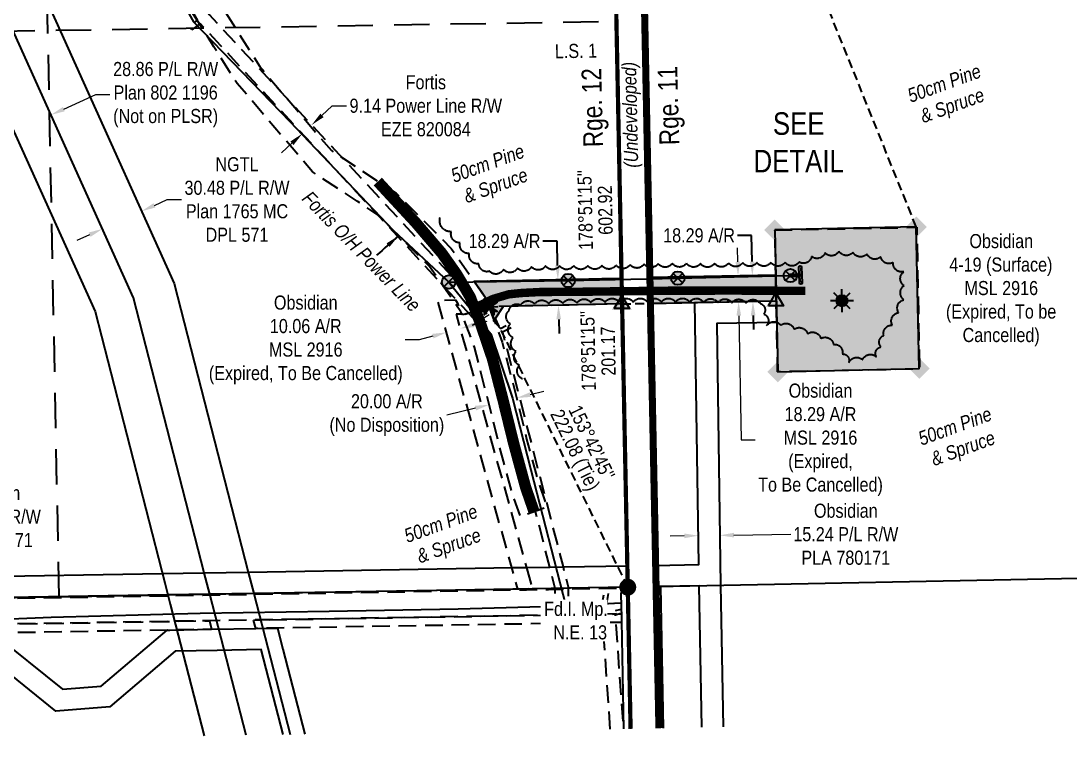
# Model space of a CAD drawing. Extents: x 591582 to 595465, y 5908977 to 5910796.
# Drawn here: x 592103 to 592847, y 5909033 to 5909546 of the extents above; entities that cross this region are included whole.
import ezdxf
from ezdxf.enums import TextEntityAlignment as Align

# ---------------------------------------------------------------- set-up
doc = ezdxf.new("R2010")
doc.units = 0
doc.header["$LTSCALE"] = 5
doc.header["$PDSIZE"] = 0.5
for name, pattern in [('0', [1, 1, 0]), ('BORDER2', [22.225, 6.35, -3.175, 6.35, -3.175, 0, -3.175]), ('CENTERLINEX3', [5, 2.5, -1, 0.5, -1]), ('foc-ACCESSROAD', [3.75, 2.5, -1.25]), ('foc-FLOWLINE', [3.75, 2.5, -1.25]), ('foc-LSD', [8, 5, -3]), ('foc-TIELINE', [1.875, 1.25, -0.625]), ('foc-TRAV', [1.875, 1.25, -0.625])]:
    doc.linetypes.add(name, pattern=pattern)
doc.layers.get('Defpoints').update_dxf_attribs({"color": 9})
doc.layers.add('AS-COUNTY', color=7, linetype='BORDER2', lineweight=60, true_color=0xcc33ff)
for name, color, linetype, lineweight in [('AS-GENERAL', 48, 'Continuous', 18), ('C-AR-T', 13, 'Continuous', 9), ('C-RW-T', 13, 'Continuous', 9), ('C-WS-T', 13, 'Continuous', 9), ('F-AR-T', 190, 'Continuous', 9), ('F-EZE-T', 190, 'Continuous', 9), ('F-RW-T', 190, 'Continuous', 9), ('T-TEXT', 48, 'Continuous', 18)]:
    doc.layers.add(name, color=color, linetype=linetype, lineweight=lineweight)
for name, color, linetype in [('AS-POWER', 104, 'foc-POWER'), ('AS-POWER-EXISTING-ANC', 72, 'Continuous'), ('AS-POWER-EXISTING-PP', 72, 'Continuous'), ('AS-ROADS', 254, 'Continuous'), ('C-AR', 13, 'foc-ACCESSROAD'), ('C-RW', 13, 'Continuous'), ('C-WS', 13, 'foc-ACCESSROAD'), ('C-WS-S', 8, 'Continuous'), ('D-TXT', 6, 'Continuous'), ('DETAIL-T', 7, 'Continuous'), ('F-AR', 190, 'foc-ACCESSROAD'), ('F-EZE', 190, 'foc-FLOWLINE'), ('F-RW', 190, 'Continuous'), ('L-BD', 7, 'Continuous'), ('L-MON', 1, 'Continuous'), ('L-SEC', 7, 'Continuous'), ('L-SECTION-LSD', 7, 'foc-LSD'), ('L-TIE', 7, 'foc-TIELINE'), ('P-PROPOSED', 10, 'Continuous'), ('P-PROPOSED-H', 21, 'Continuous'), ('P-TRAV', 4, 'foc-TRAV'), ('P-TXT', 4, 'Continuous'), ('T-BUSH', 110, '0'), ('T-BUSH-T', 110, 'Continuous')]:
    doc.layers.add(name, color=color, linetype=linetype)
doc.layers.add('AS-TRAPPER BOUNDARY', color=7, linetype='CENTERLINEX3', true_color=0xb85c00, transparency=0.6)
doc.styles.add('100L', font='ARIALN.TTF', dxfattribs={"height": 11})
doc.styles.add('175L', font='ARIALN.TTF', dxfattribs={"height": 20})
doc.styles.add('80CG', font='ARIALN.TTF', dxfattribs={"height": 10})
doc.styles.add('80L', font='ARIALN.TTF', dxfattribs={"height": 10})
doc.styles.add('80LS', font='ARIALNI.TTF', dxfattribs={"height": 10})
doc.styles.add('foc-LtypeFont', font='ARIALN.TTF', dxfattribs={"height": 7.35})
doc.linetypes.add('foc-POWER', pattern='A,6,-1,["P",foc-LtypeFont,S=0.2,R=0,X=-0.625,Y=-0.75],-1.24,4', length=12.24)
doc.dimstyles.new('Compass 5 000', dxfattribs={"dimscale": 5, "dimtxt": 9, "dimasz": 2, "dimexe": 0.2, "dimexo": 0.0625, "dimgap": 0.5, "dimtad": 0, "dimtih": 1, "dimtoh": 1, "dimzin": 0, "dimdsep": 46, "dimtxsty": '80CG', "dimcen": 0.1, "dimse1": 1, "dimse2": 1, "dimclrd": 256, "dimclrt": 256, "dimaunit": 1, "dimadec": 4, "dimazin": 0, "dimtfac": 0.06, "dimtofl": 0, "dimtmove": 0, "dimatfit": 1, "dimfxl": 0.2, "dimtolj": 1, "dimtzin": 0, "dimlwd": -1, "dimarcsym": 0})

# ---------------------------------------------------------------- blocks, each defined once
blk = doc.blocks.new('*D418')
at = {"layer": 'C-RW-T', "transparency": 16777216}
for p, q in [((592573.46, 5909180.46), (592563.46, 5909180.31)), ((592608.7, 5909180.98), (592648.99, 5909181.57))]:
    blk.add_line(p, q, dxfattribs=at)
for points in [[(592573.43, 5909182.13), (592573.48, 5909178.79), (592583.46, 5909180.61)], [(592608.68, 5909182.64), (592608.73, 5909179.31), (592598.7, 5909180.83)]]:
    blk.add_solid(points, dxfattribs=at)
at = {"layer": 'Defpoints', "color": 0, "transparency": 16777216}
for p in [(592582.89, 5909219.31), (592598.14, 5909219.53), (592598.7, 5909180.83)]:
    blk.add_point(p, dxfattribs=at)
at = {"layer": 'C-RW-T', "transparency": 16777216, "insert": (592688.08, 5909181.57), "char_height": 10, "attachment_point": 5, "style": '80CG'}
blk.add_mtext('\\A1;Obsidian\\P15.24 P/L R/W\\PPLA 780171', dxfattribs=at)
blk = doc.blocks.new('*D426')
at = {"layer": 'C-RW-T', "transparency": 16777216}
for p, q in [((592040.65, 5909194.09), (592030.65, 5909194.09)), ((592030.65, 5909194.09), (592031.03, 5909170.89)), ((592031.2, 5909160.89), (592031.03, 5909170.89)), ((592031.79, 5909125.68), (592031.95, 5909115.68))]:
    blk.add_line(p, q, dxfattribs=at)
for points in [[(592032.87, 5909160.92), (592029.53, 5909160.86), (592031.37, 5909150.89)], [(592033.45, 5909125.71), (592030.12, 5909125.65), (592031.62, 5909135.68)]]:
    blk.add_solid(points, dxfattribs=at)
at = {"layer": 'Defpoints', "color": 0, "transparency": 16777216}
for p in [(592022.16, 5909150.74), (592031.37, 5909150.89), (592022.42, 5909135.52)]:
    blk.add_point(p, dxfattribs=at)
at = {"layer": 'C-RW-T', "transparency": 16777216, "insert": (592079.73, 5909194.09), "char_height": 10, "attachment_point": 5, "style": '80CG'}
blk.add_mtext('\\A1;Obsidian\\P15.24 P/L R/W\\PPLA 780171', dxfattribs=at)
blk = doc.blocks.new('*D432')
at = {"layer": 'Defpoints', "color": 0, "transparency": 16777216}
for p in [(592309.1, 5909472.03), (592312.92, 5909467.91), (592306.28, 5909461.75)]:
    blk.add_point(p, dxfattribs=at)
at = {"layer": 'F-EZE-T', "transparency": 16777216}
for p, q in [((592316.43, 5909478.83), (592323.76, 5909485.63)), ((592323.76, 5909485.63), (592333.76, 5909485.63)), ((592295.13, 5909459.07), (592287.8, 5909452.26))]:
    blk.add_line(p, q, dxfattribs=at)
for points in [[(592315.3, 5909480.05), (592317.57, 5909477.61), (592309.1, 5909472.03)], [(592294, 5909460.29), (592296.27, 5909457.84), (592302.46, 5909465.87)]]:
    blk.add_solid(points, dxfattribs=at)
at = {"layer": 'F-EZE-T', "transparency": 16777216, "insert": (592390.1, 5909485.63), "char_height": 10, "attachment_point": 5, "style": '80CG'}
blk.add_mtext('\\A1;Fortis\\P9.14 Power Line R/W\\PEZE 820084', dxfattribs=at)
blk = doc.blocks.new('*D435')
at = {"layer": 'Defpoints', "color": 0, "transparency": 16777216}
for p in [(592188.42, 5909410.83), (592190.03, 5909407.27), (592162.27, 5909394.72)]:
    blk.add_point(p, dxfattribs=at)
at = {"layer": 'F-RW-T', "transparency": 16777216}
for p, q in [((592197.54, 5909414.95), (592206.65, 5909419.07)), ((592206.65, 5909419.07), (592216.65, 5909419.07)), ((592151.55, 5909394.17), (592142.43, 5909390.05))]:
    blk.add_line(p, q, dxfattribs=at)
for points in [[(592196.85, 5909416.47), (592198.22, 5909413.43), (592188.42, 5909410.83)], [(592150.86, 5909395.69), (592152.23, 5909392.65), (592160.66, 5909398.29)]]:
    blk.add_solid(points, dxfattribs=at)
at = {"layer": 'F-RW-T', "transparency": 16777216, "insert": (592256.12, 5909419.07), "char_height": 10, "attachment_point": 5, "style": '80CG'}
blk.add_mtext('\\A1;NGTL\\P30.48 P/L R/W\\PPlan 1765 MC\\PDPL 571', dxfattribs=at)
blk = doc.blocks.new('GAS')
h = blk.add_hatch(color=255)
h.dxf.hatch_style = 1
edge = h.paths.add_edge_path()
edge.add_arc((0, 0), 0.9, 0, 360)
for p, q in [((0, 0.81), (0, 1.62)), ((-0.81, 0), (-1.62, 0)), ((-0.57, 0.57), (-1.14, 1.14)), ((0.57, 0.57), (1.14, 1.14)), ((1.62, 0), (0.81, 0)), ((-0.57, -0.57), (-1.14, -1.14)), ((0, -0.81), (0, -1.62)), ((1.14, -1.14), (0.57, -0.57))]:
    blk.add_line(p, q)
blk.add_circle((0, 0), 0.8)
blk = doc.blocks.new('fdia')
at = {"color": 255, "const_width": 1}
blk.add_lwpolyline([(-0.5, 0, 1), (0.5, 0, 1)], format="xyb", close=True, dxfattribs=at)
blk = doc.blocks.new('Fdiaa')
blk.add_blockref('fdia', (0, 0))
blk = doc.blocks.new('fdib')
at = {"color": 1, "const_width": 1.6}
blk.add_lwpolyline([(-0.4, 0, 1), (0.4, 0, 1)], format="xyb", close=True, dxfattribs=at)
at = {"color": 1}
blk.add_circle((0, 0), 0.8, dxfattribs=at)
blk = doc.blocks.new('Fdibb')
blk.add_blockref('fdib', (0, 0))
blk = doc.blocks.new('fdicc')
for name in ['Fdibb', 'Fdiaa']:
    blk.add_blockref(name, (0, 0))
blk = doc.blocks.new('FDI')
blk.add_blockref('fdicc', (0, 0))
blk = doc.blocks.new('TRIA')
blk.add_hatch(color=255).paths.add_polyline_path([(-0.04, 1.52), (-1.47, -0.87), (1.39, -0.87)])
blk = doc.blocks.new('TRIAA')
blk.add_blockref('TRIA', (0, 0))
blk = doc.blocks.new('TRIB')
at = {"color": 1}
blk.add_lwpolyline([(-1.12, -0.67), (-0.04, 1.13), (1.04, -0.67)], close=True, dxfattribs=at)
blk = doc.blocks.new('TRIBB')
blk.add_blockref('TRIB', (0, 0))
blk = doc.blocks.new('TRICC')
for name in ['TRIAA', 'TRIBB']:
    blk.add_blockref(name, (0, 0))
blk = doc.blocks.new('plspike')
blk.add_blockref('TRICC', (0, 0))
blk = doc.blocks.new('*U464')
h = blk.add_hatch(color=255)
h.dxf.hatch_style = 1
edge = h.paths.add_edge_path()
edge.add_arc((-1.45, -0.06), 0.2, 92.4868, 272.4868, ccw=False)
edge.add_line((-1.46, 0.14), (-0.21, 0.19))
edge.add_line((-0.21, 0.19), (-0.19, -0.21))
edge.add_line((-0.19, -0.21), (-1.44, -0.26))
h = blk.add_hatch(color=255)
h.dxf.hatch_style = 1
edge = h.paths.add_edge_path()
edge.add_arc((0.05, -1.1), 0.2, -177.5132, 2.4868, ccw=False)
edge.add_line((-0.15, -1.11), (-0.21, 0.19))
edge.add_line((-0.21, 0.19), (-0.25, 1.09))
edge.add_arc((-0.05, 1.1), 0.2, 2.4868, 182.4868, ccw=False)
edge.add_line((0.15, 1.11), (0.25, -1.09))
at = {"color": 255, "flags": 128}
blk.add_lwpolyline([(-1.44, -0.26, -1), (-1.46, 0.14), (-0.21, 0.19), (-0.19, -0.21)], format="xyb", close=True, dxfattribs=at)
at = {"color": 72, "const_width": 0.1, "flags": 128}
for points in [[(-1.45, -0.06), (0, 0)], [(0.05, -1.1), (-0.05, 1.1)]]:
    blk.add_lwpolyline(points, dxfattribs=at)
at = {"color": 255}
blk.add_lwpolyline([(0.25, -1.09, -1), (-0.15, -1.11), (-0.21, 0.19), (-0.25, 1.09, -1), (0.15, 1.11)], format="xyb", close=True, dxfattribs=at)
blk = doc.blocks.new('POWERPOLE')
h = blk.add_hatch(color=255)
edge = h.paths.add_edge_path()
edge.add_arc((0, 0), 0.96, 0, 360)
at = {"linetype": 'Continuous'}
for p, q in [((0.68, -0.68), (-0.68, 0.68)), ((-0.68, -0.68), (0.68, 0.68))]:
    blk.add_line(p, q, dxfattribs=at)
blk.add_circle((0, 0), 0.96, dxfattribs=at)
blk = doc.blocks.new('SMONA')
blk.add_hatch(color=255).paths.add_polyline_path([(0, -1.49), (1.49, 0), (0, 1.49), (-1.49, 0)])
blk = doc.blocks.new('SMONAA')
blk.add_blockref('SMONA', (0, 0))
blk = doc.blocks.new('SMONB')
at = {"color": 1}
blk.add_solid([(0, 1.2), (1.2, 0), (-1.2, 0), (0, -1.2)], dxfattribs=at)
blk = doc.blocks.new('SMONBB')
blk.add_blockref('SMONB', (0, 0))
blk = doc.blocks.new('SMONCC')
for name in ['SMONAA', 'SMONBB']:
    blk.add_blockref(name, (0, 0))
blk = doc.blocks.new('FDIBAR')
blk.add_blockref('SMONCC', (0, 0))
blk = doc.blocks.new('*D458')
at = {"layer": 'Defpoints', "color": 0, "transparency": 16777216}
for p in [(592600.06, 5909364.7), (592621.8, 5909365.12), (592600.41, 5909346.43)]:
    blk.add_point(p, dxfattribs=at)
at = {"layer": 'P-TXT', "transparency": 16777216}
for p, q in [((592621.25, 5909393.63), (592611.25, 5909393.63)), ((592621.61, 5909375.12), (592621.25, 5909393.63)), ((592622.34, 5909336.85), (592622.53, 5909326.85))]:
    blk.add_line(p, q, dxfattribs=at)
for points in [[(592623.27, 5909375.15), (592619.94, 5909375.09), (592621.8, 5909365.12)], [(592624.01, 5909336.88), (592620.68, 5909336.81), (592622.15, 5909346.84)]]:
    blk.add_solid(points, dxfattribs=at)
at = {"layer": 'P-TXT', "transparency": 16777216, "insert": (592583.97, 5909393.63), "char_height": 10, "width": 134.618, "attachment_point": 5, "style": '80CG'}
blk.add_mtext('\\A1;18.29 A/R', dxfattribs=at)
blk = doc.blocks.new('*D459')
at = {"layer": 'Defpoints', "color": 0, "transparency": 16777216}
for p in [(592483.8, 5909362.38), (592472.82, 5909362.14), (592473.21, 5909343.86)]:
    blk.add_point(p, dxfattribs=at)
at = {"layer": 'P-TXT', "transparency": 16777216}
for p, q in [((592483.22, 5909389.62), (592473.22, 5909389.62)), ((592483.59, 5909372.37), (592483.22, 5909389.62)), ((592484.4, 5909334.1), (592484.62, 5909324.1))]:
    blk.add_line(p, q, dxfattribs=at)
for points in [[(592485.25, 5909372.41), (592481.92, 5909372.34), (592483.8, 5909362.38)], [(592486.07, 5909334.14), (592482.74, 5909334.06), (592484.19, 5909344.1)]]:
    blk.add_solid(points, dxfattribs=at)
at = {"layer": 'P-TXT', "transparency": 16777216, "insert": (592445.94, 5909389.62), "char_height": 10, "attachment_point": 5, "style": '80CG'}
blk.add_mtext('\\A1;18.29 A/R', dxfattribs=at)
blk = doc.blocks.new('*D467')
at = {"layer": 'C-AR-T', "transparency": 16777216}
for p, q in [((592424.09, 5909330.23), (592433.73, 5909332.9)), ((592385.49, 5909319.51), (592375.49, 5909319.51)), ((592395.12, 5909322.19), (592385.49, 5909319.51))]:
    blk.add_line(p, q, dxfattribs=at)
for points in [[(592423.65, 5909331.83), (592424.54, 5909328.62), (592414.46, 5909327.55)], [(592394.68, 5909323.79), (592395.57, 5909320.58), (592404.76, 5909324.86)]]:
    blk.add_solid(points, dxfattribs=at)
at = {"layer": 'Defpoints', "color": 0, "transparency": 16777216}
for p in [(592404.76, 5909324.86), (592411.95, 5909298.95), (592421.65, 5909301.64)]:
    blk.add_point(p, dxfattribs=at)
at = {"layer": 'C-AR-T', "transparency": 16777216, "insert": (592304.91, 5909319.51), "char_height": 10, "width": 395.9638, "attachment_point": 5, "style": '80CG'}
blk.add_mtext('\\A1;Obsidian\\P10.06 A/R\\PMSL 2916\\P(Expired, To Be Cancelled)', dxfattribs=at)
blk = doc.blocks.new('*D468')
at = {"layer": 'C-AR-T', "transparency": 16777216}
for p, q in [((592611.44, 5909374.94), (592611.25, 5909384.94)), ((592612.18, 5909336.65), (592613.87, 5909248.68)), ((592613.87, 5909248.68), (592623.87, 5909248.68))]:
    blk.add_line(p, q, dxfattribs=at)
for points in [[(592613.11, 5909374.97), (592609.78, 5909374.91), (592611.63, 5909364.94)], [(592613.84, 5909336.68), (592610.51, 5909336.62), (592611.99, 5909346.65)]]:
    blk.add_solid(points, dxfattribs=at)
at = {"layer": 'Defpoints', "color": 0, "transparency": 16777216}
for p in [(592630.38, 5909365.3), (592611.99, 5909346.65), (592630.73, 5909347.01)]:
    blk.add_point(p, dxfattribs=at)
at = {"layer": 'C-AR-T', "transparency": 16777216, "insert": (592670.13, 5909248.68), "char_height": 10, "attachment_point": 5, "style": '80CG'}
blk.add_mtext('\\A1;Obsidian\\P18.29 A/R\\PMSL 2916\\P(Expired,\\PTo Be Cancelled)', dxfattribs=at)
blk = doc.blocks.new('*D471')
at = {"layer": 'Defpoints', "color": 0, "transparency": 16777216}
for p in [(592435.09, 5909273.53), (592457.18, 5909267.37), (592437.77, 5909262.61)]:
    blk.add_point(p, dxfattribs=at)
at = {"layer": 'F-AR-T', "transparency": 16777216}
for p, q in [((592464.22, 5909280.68), (592473.93, 5909283.06)), ((592425.38, 5909271.15), (592405, 5909266.15))]:
    blk.add_line(p, q, dxfattribs=at)
for points in [[(592463.82, 5909282.29), (592464.61, 5909279.06), (592454.5, 5909278.29)], [(592424.98, 5909272.77), (592425.77, 5909269.53), (592435.09, 5909273.53)]]:
    blk.add_solid(points, dxfattribs=at)
at = {"layer": 'F-AR-T', "transparency": 16777216, "insert": (592362.45, 5909266.15), "char_height": 10, "attachment_point": 5, "style": '80CG'}
blk.add_mtext('\\A1;20.00 A/R\\P(No Disposition)', dxfattribs=at)
blk = doc.blocks.new('*D472')
at = {"layer": 'Defpoints', "color": 0, "transparency": 16777216}
for p in [(592124.11, 5909479.18), (592136.07, 5909452.7), (592109.78, 5909440.82)]:
    blk.add_point(p, dxfattribs=at)
at = {"layer": 'F-RW-T', "transparency": 16777216}
for p, q in [((592133.22, 5909483.29), (592155.96, 5909493.57)), ((592155.96, 5909493.57), (592165.96, 5909493.57)), ((592088.71, 5909463.18), (592079.6, 5909459.06))]:
    blk.add_line(p, q, dxfattribs=at)
for points in [[(592132.54, 5909484.81), (592133.91, 5909481.77), (592124.11, 5909479.18)], [(592088.02, 5909464.7), (592089.39, 5909461.66), (592097.82, 5909467.3)]]:
    blk.add_solid(points, dxfattribs=at)
at = {"layer": 'F-RW-T', "transparency": 16777216, "insert": (592205.5, 5909493.57), "char_height": 10, "attachment_point": 5, "style": '80CG'}
blk.add_mtext('\\A1;28.86 P/L R/W\\PPlan 802 1196\\P(Not on PLSR)', dxfattribs=at)
blk = doc.blocks.new('TEMP')
h = blk.add_hatch(color=255)
h.dxf.hatch_style = 1
h.paths.add_polyline_path([(0, 0.25), (-0.67, 1.15), (-0.67, 0.67), (-1.15, 0.67), (-0.25, 0), (-1.15, -0.67), (-0.67, -0.67), (-0.67, -1.15), (0, -0.25), (0.67, -1.15), (0.67, -0.67), (1.15, -0.67), (0.25, 0), (1.15, 0.67), (0.67, 0.67), (0.67, 1.15)])
h.paths.add_polyline_path([(0.57, 0.85), (0.57, 0.57), (0.85, 0.57), (0.08, 0), (0.85, -0.57), (0.57, -0.57), (0.57, -0.85), (0, -0.08), (-0.57, -0.85), (-0.57, -0.57), (-0.85, -0.57), (-0.08, 0), (-0.85, 0.57), (-0.57, 0.57), (-0.57, 0.85), (0, 0.08)], flags=16)
h = blk.add_hatch(color=1)
h.dxf.hatch_style = 1
h.paths.add_polyline_path([(0, 0.08), (-0.57, 0.85), (-0.57, 0.57), (-0.85, 0.57), (-0.08, 0), (-0.85, -0.57), (-0.57, -0.57), (-0.57, -0.85), (0, -0.08), (0.57, -0.85), (0.57, -0.57), (0.85, -0.57), (0.08, 0), (0.85, 0.57), (0.57, 0.57), (0.57, 0.85)])
at = {"color": 1}
for p, q in [((-0.08, 0), (0.08, 0)), ((0, 0.08), (0, -0.08))]:
    blk.add_line(p, q, dxfattribs=at)
at = {"color": 255, "flags": 128}
blk.add_lwpolyline([(-0.25, 0), (-1.15, 0.67), (-0.67, 0.67), (-0.67, 1.15), (0, 0.25), (0.67, 1.15), (0.67, 0.67), (1.15, 0.67), (0.25, 0), (1.15, -0.67), (0.67, -0.67), (0.67, -1.15), (0, -0.25), (-0.67, -1.15), (-0.67, -0.67), (-1.15, -0.67)], close=True, dxfattribs=at)
at = {"color": 1, "flags": 128}
blk.add_lwpolyline([(-0.08, 0), (-0.85, 0.57), (-0.57, 0.57), (-0.57, 0.85), (0, 0.08), (0.57, 0.85), (0.57, 0.57), (0.85, 0.57), (0.08, 0), (0.85, -0.57), (0.57, -0.57), (0.57, -0.85), (0, -0.08), (-0.57, -0.85), (-0.57, -0.57), (-0.85, -0.57)], close=True, dxfattribs=at)

msp = doc.modelspace()

# ---------------------------------------------------------------- hatches: boundary and pattern name
at = {"layer": 'P-PROPOSED-H'}
h = msp.add_hatch(color=256, dxfattribs=at)
h.dxf.hatch_style = 1
h.paths.add_polyline_path([(592637.664, 5909397.518), (592639.81, 5909296.897), (592740.226, 5909299.245), (592738.089, 5909399.654)])
h = msp.add_hatch(color=256, dxfattribs=at)
h.dxf.hatch_style = 1
h.paths.add_polyline_path([(592424.274, 5909361.105), (592528.98, 5909363.339), (592529.345, 5909345.061), (592444.996, 5909343.261), (592438.55, 5909333.637), (592435.054, 5909343.049), (592432.964, 5909348.714), (592429.483, 5909353.675)])
h = msp.add_hatch(color=256, dxfattribs=at)
h.dxf.hatch_style = 1
h.paths.add_polyline_path([(592549.084, 5909363.726), (592549.45, 5909345.448), (592638.738, 5909347.162), (592638.348, 5909365.44)])

# ---------------------------------------------------------------- linework, layer by layer
at = {"layer": 'AS-GENERAL', "elevation": 1, "flags": 128}
msp.add_lwpolyline([(592422.862, 5909329.954), (592435.15, 5909337.639)], dxfattribs=at)
at = {"layer": 'AS-POWER', "flags": 128}
for points in [[(592406.352, 5909360.595), (592491.119, 5909361.697), (592568.918, 5909363.302), (592648.735, 5909365.176), (592655.965, 5909365.49)], [(591631.957, 5909112.938), (591729.71, 5909113.587), (591837.985, 5909115.574), (591921.016, 5909117.179), (592026.588, 5909118.681), (592124.189, 5909122.885), (592230.084, 5909125.532), (592321.453, 5909126.973), (592413.039, 5909128.625), (592489.497, 5909130.774)]]:
    msp.add_lwpolyline(points, dxfattribs=at)
at = {"layer": 'AS-ROADS', "flags": 128}
for points, const_width in [([(592356.006, 5909431.874), (592382.888, 5909402.789), (592401.475, 5909381.019), (592412.003, 5909366.124), (592421.583, 5909349.959), (592428.799, 5909331.426), (592437.371, 5909306.098), (592444.904, 5909276.77), (592452.385, 5909246.265), (592460.943, 5909214.795), (592467.101, 5909197.003)], 7.996), ([(592659.347, 5909354.344), (592609.627, 5909354.517), (592566.927, 5909354.471), (592529.485, 5909354.047), (592496.665, 5909353.649), (592471.516, 5909353.511), (592458.044, 5909352.813), (592449.045, 5909351.889), (592437.835, 5909348.596), (592424.77, 5909342.257)], 6)]:
    msp.add_lwpolyline(points, dxfattribs=dict(at, const_width=const_width))
at = {"layer": 'AS-TRAPPER BOUNDARY', "const_width": 4.998, "flags": 128}
msp.add_lwpolyline([(592555.482, 5909043.968), (592535.389, 5910048.155)], dxfattribs=at)
at = {"layer": 'C-AR', "flags": 128}
for points in [[(592529.345, 5909345.061), (592435.054, 5909343.049), (592432.964, 5909348.714), (592424.264, 5909361.12), (592528.94, 5909363.353), (592529.345, 5909345.061)], [(592461.488, 5909158.064), (592465.703, 5909142.876), (592455.298, 5909142.729), (592451.084, 5909157.917), (592398.454, 5909347.579), (592411.241, 5909347.915), (592412.675, 5909345.496), (592415.789, 5909337.897), (592411.623, 5909337.766), (592461.488, 5909158.064)]]:
    msp.add_lwpolyline(points, close=True, dxfattribs=at)
at = {"layer": 'C-RW', "flags": 128}
for points in [[(592585.934, 5909044.608), (592583.978, 5909145.082), (592556.521, 5909144.507), (592553.472, 5909144.444), (592553.163, 5909159.449), (592583.758, 5909160.091), (592581.031, 5909346.054), (592638.738, 5909347.162), (592639.063, 5909331.932), (592596.499, 5909331.115), (592599.222, 5909145.402), (592601.179, 5909044.928)], [(591924.205, 5909149.109), (592203.111, 5909153.755), (592232.835, 5909154.246), (592264.15, 5909154.773), (592451.808, 5909157.907), (592462.212, 5909158.081), (592478.05, 5909158.343), (592487.453, 5909158.5), (592533.053, 5909159.266), (592533.368, 5909144.022), (592491.358, 5909143.32), (592481.954, 5909143.163), (592466.466, 5909142.904), (592456.061, 5909142.73), (592268.051, 5909139.595), (592236.74, 5909139.074), (592207.017, 5909138.579), (591924.471, 5909133.885)], [(592555.517, 5909043.969), (592553.472, 5909144.444), (592556.521, 5909144.507), (592558.565, 5909044.033)], [(592082.677, 5909111.482), (592132.272, 5909071.575), (592159.815, 5909073.833), (592206.63, 5909113.575), (592208.394, 5909113.59), (592238.07, 5909114.162), (592269.373, 5909114.742), (592284.798, 5909115.013), (592288.601, 5909099.996), (592304.163, 5909039.678)], [(592288.835, 5909039.423), (592273.246, 5909099.727), (592241.956, 5909099.127), (592212.254, 5909098.657), (592165.817, 5909059.25), (592127.558, 5909056.158), (592077.524, 5909096.394), (591912.043, 5909093.777), (591896.582, 5909093.528), (591886.184, 5909093.398), (591870.66, 5909093.091), (591887.379, 5909032.747)]]:
    msp.add_lwpolyline(points, dxfattribs=at)
at = {"layer": 'C-WS', "flags": 128}
msp.add_lwpolyline([(592639.026, 5909332.157), (592638.738, 5909347.162), (592580.789, 5909346.048), (592549.45, 5909345.447), (592549.084, 5909363.739), (592638.386, 5909365.454), (592637.771, 5909397.469), (592738.386, 5909399.401), (592740.318, 5909298.787), (592639.704, 5909296.855), (592639.026, 5909332.157)], close=True, dxfattribs=at)
msp.add_lwpolyline([(591631.654, 5909128.454), (591695.874, 5909129.527), (591705.511, 5909129.688), (591720.496, 5909129.94), (591731.596, 5909130.126), (591805.657, 5909131.352), (591812.258, 5909131.46), (591819.422, 5909131.579), (591821.811, 5909131.619), (591827.993, 5909131.721), (591869.493, 5909132.409), (591884.534, 5909132.658), (591894.587, 5909132.825), (591901.253, 5909132.935), (591909.558, 5909133.074), (591919.547, 5909133.239), (592202.092, 5909137.933), (592231.816, 5909138.428), (592263.126, 5909138.949), (592451.137, 5909142.084), (592461.541, 5909142.258), (592477.03, 5909142.517), (592486.434, 5909142.674), (592528.443, 5909143.376), (592528.724, 5909129.596), (592528.748, 5909128.412), (592528.816, 5909125.082), (592527.756, 5909125.065), (592481.719, 5909124.297), (592267.827, 5909120.736), (592236.507, 5909120.214), (592206.807, 5909119.721), (591909.863, 5909114.788), (591894.89, 5909114.541), (591884.851, 5909114.374), (591869.801, 5909114.124), (591829.229, 5909113.449), (591823.559, 5909113.355), (591813.112, 5909113.181), (591807.822, 5909113.093), (591731.944, 5909111.831), (591720.898, 5909111.646), (591705.892, 5909111.396), (591696.265, 5909111.234), (591632.011, 5909110.159)], dxfattribs=at)
at = {"layer": 'F-AR', "flags": 128}
msp.add_lwpolyline([(592288.449, 5910043.886), (592246.05, 5910012.071), (592216.701, 5909981.111), (592195.202, 5909956.102), (592186.005, 5909942.177), (592176.723, 5909928.136), (592166.677, 5909913.705), (592160.002, 5909889.493), (592157.393, 5909859.838), (592156.009, 5909821.549), (592158.926, 5909796.039), (592159.445, 5909791.501), (592160.629, 5909781.141), (592160.922, 5909778.581), (592161.877, 5909770.234), (592162.737, 5909762.711), (592165.859, 5909735.415), (592182.771, 5909671.21), (592212.372, 5909608.26), (592212.634, 5909607.844), (592239.407, 5909565.525), (592272.331, 5909513.483), (592323.081, 5909453.902), (592368.975, 5909423.724), (592408.163, 5909384.493), (592424.536, 5909360.725), (592432.964, 5909348.714), (592435.199, 5909342.656), (592426.039, 5909340.077), (592416.017, 5909337.316), (592415.539, 5909337.982), (592415.038, 5909339.32), (592409.557, 5909347.131), (592392.674, 5909371.686), (592356.268, 5909408.132), (592341.442, 5909417.88), (592309.701, 5909438.753), (592256.179, 5909501.586), (592239.753, 5909527.549), (592194.795, 5909598.616), (592163.887, 5909664.347), (592149.757, 5909717.985), (592146.142, 5909731.71), (592143.686, 5909753.192), (592141.755, 5909769.066), (592141.704, 5909770.52), (592135.958, 5909820.771), (592137.415, 5909861.077), (592140.271, 5909893.521), (592148.474, 5909922.495), (592160.077, 5909939.458), (592161.619, 5909941.766), (592179.259, 5909968.251), (592202.084, 5909994.801), (592204.226, 5909996.903), (592232.461, 5910026.844), (592254.076, 5910043.307)], dxfattribs=at)
msp.add_lwpolyline([(592435.199, 5909342.656), (592439.75, 5909330.406), (592444.353, 5909317.839), (592454.174, 5909279.602), (592461.635, 5909249.179), (592470.068, 5909218.17), (592476.113, 5909200.706), (592457.229, 5909194.17), (592450.964, 5909212.274), (592442.288, 5909244.177), (592434.793, 5909274.737), (592424.606, 5909314.398), (592416.017, 5909337.316)], close=True, dxfattribs=at)
at = {"layer": 'F-EZE', "flags": 128}
for points in [[(592528.849, 5909123.435), (592528.938, 5909119.081), (592524.817, 5909119.013), (592515.66, 5909118.86), (592488.448, 5909118.408), (592483.864, 5909118.331), (592284.798, 5909115.013), (592269.373, 5909114.742), (592267.827, 5909120.736), (592481.719, 5909124.297), (592527.756, 5909125.065), (592528.816, 5909125.082), (592528.849, 5909123.435)], [(592236.507, 5909120.214), (592238.07, 5909114.162), (592208.394, 5909113.59), (592206.63, 5909113.575), (592082.677, 5909111.482), (591909.964, 5909108.779), (591894.99, 5909108.534), (591894.89, 5909114.541), (591909.863, 5909114.788), (592206.807, 5909119.721), (592236.507, 5909120.214)]]:
    msp.add_lwpolyline(points, close=True, dxfattribs=at)
at = {"layer": 'F-RW', "flags": 128}
for points in [[(591840.724, 5910036.341), (591864.803, 5909983.033), (591883.851, 5909940.859), (591889.026, 5909929.403), (591889.203, 5909928.694), (591993.983, 5909697.116), (592000.17, 5909683.409), (592006.345, 5909669.744), (592030.91, 5909615.375), (592046.808, 5909580.192), (592155.479, 5909339.7), (592204.897, 5909147.05), (592208.805, 5909131.88), (592232.853, 5909038.492)], [(592262.514, 5909038.986), (592236.74, 5909139.074), (592232.833, 5909154.245), (592182.798, 5909349.295), (592073.096, 5909592.071), (592057.198, 5909627.254), (592032.633, 5909681.622), (592026.458, 5909695.288), (592020.276, 5909708.984), (591916.561, 5909938.209), (591916.386, 5909938.909), (591910.141, 5909952.735), (591891.093, 5909994.907), (591872.138, 5910036.87)], [(592262.514, 5909038.986), (592236.74, 5909139.074), (592232.833, 5909154.245), (592182.798, 5909349.295), (592073.096, 5909592.071), (592057.198, 5909627.254), (592032.633, 5909681.622), (592026.458, 5909695.288), (592020.276, 5909708.984), (591916.561, 5909938.209), (591916.386, 5909938.909), (591910.141, 5909952.735), (591891.093, 5909994.907), (591872.138, 5910036.87)], [(591905.317, 5910037.43), (591908.79, 5910029.742), (591915.038, 5910015.907), (591949.903, 5909938.768), (592048.012, 5909721.581), (592054.216, 5909707.85), (592055.778, 5909704.391), (592060.39, 5909694.185), (592071.675, 5909669.206), (592211.651, 5909359.43), (592264.151, 5909154.773), (592266.256, 5909146.571), (592268.05, 5909139.596), (592293.862, 5909039.507)]]:
    msp.add_lwpolyline(points, dxfattribs=at)
at = {"layer": 'L-SEC'}
for p, q in [((592537.393, 5909947.993), (592555.482, 5909043.968)), ((592553.472, 5909144.432), (593356.668, 5909160.816)), ((592533.368, 5909144.022), (591735.466, 5909130.139))]:
    msp.add_line(p, q, dxfattribs=at)
at = {"layer": 'L-SECTION-LSD'}
for p, q in [((592130.015, 5909137.004), (592113.875, 5909940.979)), ((591727.693, 5909532.776), (592525.332, 5909545.611))]:
    msp.add_line(p, q, dxfattribs=at)
at = {"layer": 'L-TIE'}
for p, q in [((592435.054, 5909343.049), (592533.368, 5909144.022)), ((592529.345, 5909345.062), (592549.45, 5909345.448))]:
    msp.add_line(p, q, dxfattribs=at)
at = {"layer": 'P-PROPOSED', "flags": 128}
for points in [[(592637.664, 5909397.518), (592639.81, 5909296.897), (592740.226, 5909299.245), (592738.089, 5909399.654), (592637.664, 5909397.518)], [(592424.274, 5909361.105), (592528.98, 5909363.339), (592529.345, 5909345.061), (592444.996, 5909343.261), (592438.55, 5909333.637), (592435.054, 5909343.049), (592432.964, 5909348.714), (592429.483, 5909353.675)], [(592549.084, 5909363.726), (592549.45, 5909345.448), (592638.738, 5909347.162), (592638.348, 5909365.44)]]:
    msp.add_lwpolyline(points, close=True, dxfattribs=at)
at = {"layer": 'P-TRAV'}
msp.add_line((592435.054, 5909343.049), (592444.996, 5909343.261), dxfattribs=at)
at = {"layer": 'T-BUSH', "flags": 128}
msp.add_lwpolyline([(592458.721, 5909291.808, -0.5205671), (592456.474, 5909301.548, -0.5205671), (592454.227, 5909311.288, -0.5205671), (592452.122, 5909321.058, -0.5205671), (592450.132, 5909330.853, -0.5205671), (592449.178, 5909340.449, -0.5205671), (592457.335, 5909344.261, -0.5205671), (592467.305, 5909344.963, -0.5205671), (592477.297, 5909345.23, -0.5205671), (592487.289, 5909345.498, -0.5205671), (592497.281, 5909345.766, -0.5205671), (592507.273, 5909346.034, -0.5205671), (592517.265, 5909346.301, -0.5205671), (592527.26, 5909346.334, -0.5205671), (592537.256, 5909346.353, -0.5205671), (592547.251, 5909346.372, -0.5205671), (592557.247, 5909346.391, -0.5205671), (592567.242, 5909346.41, -0.5205671), (592577.238, 5909346.425, -0.5205671), (592587.231, 5909346.23, -0.5205671), (592597.225, 5909346.035, -0.5205671), (592607.219, 5909345.839, -0.5205671), (592617.212, 5909345.644, -0.5205671), (592627.206, 5909345.448, -0.5205671), (592629.924, 5909337.9, -0.5205671), (592631.899, 5909329.68, -0.5205671), (592641.891, 5909329.943, -0.5205671), (592651.425, 5909327.049, -0.5205671), (592660.913, 5909323.908, -0.5205671), (592670.328, 5909320.561, -0.5205671), (592679.385, 5909316.332, -0.5205671), (592685.61, 5909309.532, -0.5205671), (592690.218, 5909303.403, -0.5205671), (592699.991, 5909305.498, -0.5205671), (592709.765, 5909307.592, -0.5205671), (592713.058, 5909314.501, -0.5205671), (592715.044, 5909322.731, -0.5205671), (592721.083, 5909329.963, -0.5205671), (592725.538, 5909338.91, -0.5205671), (592729.343, 5909348.013, -0.5205671), (592729.411, 5909358.009, -0.5205671), (592729.213, 5909367.884, -0.5205671), (592721.678, 5909374.452, -0.5205671), (592712.877, 5909378.461, -0.5205671), (592703.085, 5909380.464, -0.5205671), (592693.181, 5909381.674, -0.5205671), (592683.214, 5909382.422, -0.5205671), (592673.318, 5909381.246, -0.5205671), (592663.832, 5909378.678, -0.5205671), (592654.932, 5909374.763, -0.5205671), (592644.94, 5909374.515, -0.5205671), (592634.945, 5909374.47, -0.5205671), (592624.949, 5909374.425, -0.5205671), (592614.955, 5909374.313, -0.5205671), (592604.963, 5909374.041, -0.5205671), (592594.971, 5909373.769, -0.5205671), (592584.978, 5909373.724, -0.5205671), (592574.983, 5909373.857, -0.5205671), (592564.989, 5909373.808, -0.5205671), (592554.995, 5909373.629, -0.5205671), (592545.004, 5909373.349, -0.5205671), (592535.018, 5909372.923, -0.5205671), (592525.031, 5909372.497, -0.5205671), (592515.038, 5909372.329, -0.5205671), (592505.043, 5909372.218, -0.5205671), (592495.048, 5909372.119, -0.5205671), (592485.052, 5909372.084, -0.5205671), (592475.057, 5909372.049, -0.5205671), (592465.091, 5909371.425, -0.5205671), (592455.144, 5909370.442, -0.5205671), (592445.197, 5909369.46, -0.5205671), (592435.276, 5909368.252, -0.5205671), (592427.727, 5909373.569, -0.5205671), (592420.883, 5909380.854, -0.5205671), (592414.42, 5909388.469, -0.5205671), (592408.203, 5909396.295, -0.5205671), (592400.271, 5909406.28, -0.5205671)], format="xyb", dxfattribs=at)

# ---------------------------------------------------------------- block references
at = {"layer": 'AS-POWER-EXISTING-ANC', "color": 3, "xscale": 4.997771050000007, "yscale": 4.997771050000007, "zscale": 4.997771050000007}
msp.add_blockref('*U464', (592655.965, 5909365.49), dxfattribs=at)
at = {"layer": 'AS-POWER-EXISTING-PP', "color": 3, "xscale": 4.997771050000007, "yscale": 4.997771050000007, "zscale": 4.997771050000007}
for p in [(592648.735, 5909365.176), (592406.352, 5909360.595), (592491.119, 5909361.697), (592568.918, 5909363.302)]:
    msp.add_blockref('POWERPOLE', p, dxfattribs=at)
at = {"layer": 'C-WS-S', "xscale": 5.000000000000016, "yscale": 5.000000000000016, "zscale": 5.000000000000016}
msp.add_blockref('GAS', (592685.369, 5909347.312), dxfattribs=at)
at = {"layer": 'L-MON', "linetype": 'Continuous', "xscale": 4.997771050000006, "yscale": 4.997771050000006, "zscale": 4.997771050000006}
for p in [(592738.089, 5909399.654), (592637.664, 5909397.518), (592639.81, 5909296.897), (592740.226, 5909299.245)]:
    msp.add_blockref('FDIBAR', p, dxfattribs=at)
at = {"layer": 'L-MON', "color": 3}
for name, p, xscale, yscale, zscale in [('plspike', (592638.729, 5909347.162), 5.000000000000008, 5.000000000000008, 5.000000000000008), ('TEMP', (592435.054, 5909343.049), 5.000000000000001, 5.000000000000001, 5.000000000000001), ('FDI', (592533.368, 5909144.022), 5.000000000000008, 5.000000000000008, 5.000000000000008)]:
    msp.add_blockref(name, p, dxfattribs=dict(at, xscale=xscale, yscale=yscale, zscale=zscale))

# ---------------------------------------------------------------- texts
at = {"layer": 'AS-POWER', "insert": (592308.691, 5909426.111), "char_height": 9.99847, "attachment_point": 1, "rotation": 314.340684, "style": '100L'}
msp.add_mtext_dynamic_manual_height_columns('\\A1;{\\fArial Narrow|b0|i1|c0|p34;Fortis O/H Power Line}', width=112.48387, gutter_width=54.993, heights=[0], dxfattribs=at)
at = {"layer": 'C-WS-T', "insert": (592751.844, 5909394.641), "char_height": 9.99553, "attachment_point": 1, "style": '175L'}
msp.add_mtext_dynamic_manual_height_columns('\\pi23.93425;Obsidian\\P\\pi9.66028;4-19 (Surface)\\P\\pi20.4399;MSL 2916\\P\\pi7.29094;(Expired, To be \\P\\pi19.09671;Cancelled)', width=91.68246, gutter_width=99.955, heights=[0], dxfattribs=at)
at = {"layer": 'D-TXT', "color": 3, "insert": (592555.93, 5909457.515), "char_height": 13.9937, "attachment_point": 1, "rotation": 91.472334, "style": '80L'}
msp.add_mtext_dynamic_manual_height_columns('Rge. 11', width=73.72229, gutter_width=47.479, heights=[0], dxfattribs=at)
at = {"layer": 'DETAIL-T', "color": 3, "insert": (592654.673, 5909459.722), "char_height": 15.9929, "width": 63.60776, "attachment_point": 5, "style": '80CG'}
msp.add_mtext('SEE\\PDETAIL', dxfattribs=at)
at = {"layer": 'L-BD', "char_height": 9.99554, "attachment_point": 1, "style": '80L'}
for s, insert, width, rotation, line_spacing_factor in [("\\pi0.66362;178°51'15''\\P\\pi11.13644;602.92", (592498.719, 5909382.578), 56.28227, 91.1463, 0.855), ("\\pi3.09432;153°42'45'' \\P\\pi0.21021;222.08 (Tie)", (592498.619, 5909277.182), 61.14367, 295.945518, 0.77576)]:
    msp.add_mtext(s, dxfattribs=dict(at, insert=insert, width=width, rotation=rotation, line_spacing_factor=line_spacing_factor))
at = {"layer": 'T-BUSH-T', "char_height": 9.9955, "width": 53.91634, "attachment_point": 2, "rotation": 20, "style": '80LS'}
for insert in [(592756.163, 5909506.347), (592432.194, 5909449.543), (592763.792, 5909263.037), (592399, 5909193.981)]:
    msp.add_mtext('50cm Pine\\P& Spruce', dxfattribs=dict(at, insert=insert))
at = {"layer": 'T-TEXT', "style": '80LS'}
msp.add_text('(Undeveloped)', height=9.99553, rotation=91.182261, dxfattribs=at).set_placement((592535.045, 5909479.248), align=Align.MIDDLE_CENTER)

# ---------------------------------------------------------------- dimensions: what is measured, and where the dimension line sits
at = {"layer": 'C-AR-T'}
dim = msp.add_linear_dim(base=(592611.985, 5909346.648), p1=(592630.375, 5909365.3), p2=(592630.727, 5909347.008), angle=271.101077, text='Obsidian\\P18.29 A/R\\PMSL 2916\\P(Expired,\\PTo Be Cancelled)', dimstyle='Compass 5 000', dxfattribs=at)
dim.commit()
dim.dimension.update_dxf_attribs({"geometry": '*D468', "text_midpoint": (592670.13, 5909248.681), "dimtype": 161})
at = {"layer": 'C-RW-T'}
dim = msp.add_linear_dim(base=(592031.367, 5909150.894), p1=(592022.415, 5909135.525), p2=(592022.162, 5909150.741), angle=90.954362, text='Obsidian\\P15.24 P/L R/W\\PPLA 780171', dimstyle='Compass 5 000', override={"dimtmove": 1}, dxfattribs=at)
dim.commit()
dim.dimension.update_dxf_attribs({"geometry": '*D426', "text_midpoint": (592040.182, 5909194.085), "dimtype": 161})
dim = msp.add_linear_dim(base=(592598.703, 5909180.831), p1=(592582.89, 5909219.306), p2=(592598.135, 5909219.529), angle=0.840295, text='Obsidian\\P15.24 P/L R/W\\PPLA 780171', dimstyle='Compass 5 000', dxfattribs=at)
dim.commit()
dim.dimension.update_dxf_attribs({"geometry": '*D418', "text_midpoint": (592688.081, 5909181.569), "dimtype": 161})
at = {"layer": 'F-AR-T'}
dim = msp.add_linear_dim(base=(592435.089, 5909273.533), p1=(592457.184, 5909267.367), p2=(592437.768, 5909262.606), angle=193.77919, text='20.00 A/R\\P(No Disposition)', dimstyle='Compass 5 000', dxfattribs=at)
dim.commit()
dim.dimension.update_dxf_attribs({"geometry": '*D471', "text_midpoint": (592362.45, 5909266.153), "dimtype": 161})
at = {"layer": 'F-EZE-T'}
dim = msp.add_aligned_dim(p1=(592306.283, 5909461.753), p2=(592312.921, 5909467.913), distance=5.615, text='Fortis\\P9.14 Power Line R/W\\PEZE 820084', dimstyle='Compass 5 000', dxfattribs=at)
dim.commit()
dim.dimension.update_dxf_attribs({"geometry": '*D432', "text_midpoint": (592390.102, 5909485.634)})
at = {"layer": 'F-RW-T'}
dim = msp.add_linear_dim(base=(592124.109, 5909479.176), p1=(592109.784, 5909440.823), p2=(592136.072, 5909452.702), angle=24.316751, text='28.86 P/L R/W\\PPlan 802 1196\\P(Not on PLSR)', dimstyle='Compass 5 000', dxfattribs=at)
dim.commit()
dim.dimension.update_dxf_attribs({"geometry": '*D472', "text_midpoint": (592205.497, 5909493.567), "dimtype": 161})
dim = msp.add_aligned_dim(p1=(592162.271, 5909394.724), p2=(592190.034, 5909407.269), distance=3.912, text='NGTL\\P30.48 P/L R/W\\PPlan 1765 MC\\PDPL 571', dimstyle='Compass 5 000', dxfattribs=at)
dim.commit()
dim.dimension.update_dxf_attribs({"geometry": '*D435', "text_midpoint": (592256.121, 5909419.069)})
at = {"layer": 'P-TXT', "color": 3}
dim = msp.add_linear_dim(base=(592483.801, 5909362.375), p1=(592473.209, 5909343.863), p2=(592472.818, 5909362.141), angle=91.222501, text='18.29 A/R', dimstyle='Compass 5 000', dxfattribs=at)
dim.commit()
dim.dimension.update_dxf_attribs({"geometry": '*D459', "text_midpoint": (592445.938, 5909389.62), "dimtype": 161})

# ---------------------------------------------------------------- leaders
at = {"layer": 'AS-POWER', "path_type": 1}
msp.add_leader([(592370.765, 5909393.378), (592355.213, 5909379.642)], dimstyle='Compass 5 000', override={"dimgap": 0.5, "dimtad": 0}, dxfattribs=at)

# ---------------------------------------------------------------- next in the draw order: texts
at = {"layer": 'L-SECTION-LSD', "insert": (592481.568, 5909529.348), "char_height": 9.9955, "attachment_point": 1, "rotation": 0.921933, "style": '100L', "bg_fill": 3, "box_fill_scale": 1.5, "bg_fill_color": 256, "bg_fill_transparency": 0}
msp.add_mtext_dynamic_manual_height_columns('L.S. 1', width=29.97779, gutter_width=54.975, heights=[0], dxfattribs=at)

# ---------------------------------------------------------------- next in the draw order: linework, layer by layer
at = {"layer": 'AS-COUNTY', "const_width": 2.999, "flags": 128}
msp.add_lwpolyline([(592535.378, 5909043.545), (592515.285, 5910047.731)], dxfattribs=at)
at = {"layer": 'AS-POWER', "flags": 128}
msp.add_lwpolyline([(592266.866, 5910043.522), (592204.171, 5909989.991), (592153.356, 5909929.632), (592134.1, 5909859.004), (592133.553, 5909791.174), (592135.114, 5909739.404), (592170.802, 5909641.55), (592225.175, 5909545.258), (592293.584, 5909474.456), (592366.886, 5909397.502), (592406.352, 5909360.595), (592436.269, 5909323.71), (592451.578, 5909278.094), (592464.654, 5909227.296), (592489.497, 5909130.774), (592523.848, 5909132.749), (592528.658, 5909132.846), (592530.456, 5909043.442)], dxfattribs=at)
at = {"layer": 'F-EZE', "flags": 128}
for points in [[(592520.996, 5909043.284), (592515.661, 5909118.86), (592515.361, 5909123.1), (592484.933, 5909121.351), (592488.448, 5909118.408), (592491.056, 5909116.224), (592489.128, 5909113.923), (592483.864, 5909118.332), (592483.087, 5909118.982), (592481.719, 5909124.297), (592481.954, 5909143.163), (592478.049, 5909158.343), (592435.952, 5909321.912), (592420.954, 5909337.994), (592420.462, 5909338.625), (592411.902, 5909347.828), (592346.367, 5909418.525), (592244.678, 5909528.195), (592229.966, 5909544.063), (592224.081, 5909539.647), (592222.279, 5909542.048), (592228.164, 5909546.463), (592172.723, 5909639.011), (592165.78, 5909635.781), (592164.514, 5909638.503), (592171.456, 5909641.732), (592138.398, 5909737.88), (592130.773, 5909736.553), (592130.258, 5909739.51), (592137.885, 5909740.837), (592137.786, 5909748.429), (592137.568, 5909765.099), (592136.335, 5909859.367), (592129.669, 5909860.075), (592129.986, 5909863.059), (592136.652, 5909862.351), (592152.267, 5909930.663), (592145.766, 5909933.943), (592147.116, 5909936.624), (592153.619, 5909933.342), (592161.348, 5909942.325), (592184.183, 5909968.895), (592207.008, 5909995.447), (592203.172, 5909999.358), (592205.378, 5910001.396), (592209.151, 5909997.549), (592264.765, 5910043.487)], [(592279.416, 5910043.734), (592214.412, 5909990.039), (592173.578, 5909942.531), (592161.017, 5909927.928), (592145.469, 5909859.905), (592146.629, 5909771.166), (592146.665, 5909769.712), (592146.866, 5909752.966), (592147.024, 5909740.903), (592154.682, 5909718.631), (592180.28, 5909644.182), (592236.345, 5909550.424), (592430.963, 5909340.723), (592443.175, 5909327.565), (592449.532, 5909331.035), (592450.95, 5909328.39), (592444.613, 5909324.931), (592487.452, 5909158.5), (592491.115, 5909144.264), (592490.948, 5909130.858), (592515.214, 5909132.251), (592516.745, 5909140.927), (592519.701, 5909140.406), (592518.293, 5909132.429), (592523.848, 5909132.749), (592524.235, 5909127.267), (592528.748, 5909128.412), (592528.816, 5909125.082), (592527.756, 5909125.065), (592524.449, 5909124.225), (592524.817, 5909119.013), (592530.153, 5909043.436)]]:
    msp.add_lwpolyline(points, dxfattribs=at)
at = {"layer": 'L-SEC'}
msp.add_line((592517.289, 5909947.591), (592535.378, 5909043.545), dxfattribs=at)
at = {"layer": 'L-TIE'}
msp.add_line((592738.089, 5909399.654), (592517.289, 5909947.591), dxfattribs=at)

# ---------------------------------------------------------------- next in the draw order: texts
at = {"layer": 'D-TXT', "color": 3, "insert": (592501.942, 5909456.098), "char_height": 13.9937, "attachment_point": 1, "rotation": 91.472334, "style": '80L'}
msp.add_mtext_dynamic_manual_height_columns('Rge. 12', width=73.72229, gutter_width=47.479, heights=[0], dxfattribs=at)

# ---------------------------------------------------------------- next in the draw order: texts
at = {"layer": 'L-BD', "insert": (592500.813, 5909282.633), "char_height": 9.99554, "width": 56.28227, "attachment_point": 1, "rotation": 91.1463, "line_spacing_factor": 0.855, "style": '80L', "bg_fill": 3, "box_fill_scale": 1.15, "bg_fill_color": 256, "bg_fill_true_color": 256, "bg_fill_transparency": 0}
msp.add_mtext("\\pi0.66362;178°51'15''\\P\\pi11.06144;201.17 ", dxfattribs=at)
at = {"layer": 'L-MON', "insert": (592473.003, 5909133.653), "char_height": 9.98789, "attachment_point": 1, "style": '80L', "bg_fill": 3, "box_fill_scale": 1.15, "bg_fill_color": 256, "bg_fill_true_color": 256, "bg_fill_transparency": 0}
msp.add_mtext_dynamic_manual_height_columns('\\pi1.06051;Fd.I. Mp.\\P\\pi7.51244;N.E. 13', width=44.27549, gutter_width=49.978, heights=[0], dxfattribs=at)

# ---------------------------------------------------------------- next in the draw order: block references
at = {"layer": 'L-MON', "color": 3, "xscale": 5.000000000000008, "yscale": 5.000000000000008, "zscale": 5.000000000000008}
msp.add_blockref('plspike', (592529.345, 5909345.061), dxfattribs=at)

# ---------------------------------------------------------------- next in the draw order: dimensions: what is measured, and where the dimension line sits
at = {"layer": 'C-AR-T'}
dim = msp.add_linear_dim(base=(592404.758, 5909324.862), p1=(592421.646, 5909301.644), p2=(592411.948, 5909298.952), angle=195.509059, text='Obsidian\\P10.06 A/R\\PMSL 2916\\P(Expired, To Be Cancelled)', dimstyle='Compass 5 000', dxfattribs=at)
dim.commit()
dim.dimension.update_dxf_attribs({"geometry": '*D467', "text_midpoint": (592304.913, 5909319.515), "dimtype": 161})
at = {"layer": 'P-TXT', "color": 3}
dim = msp.add_linear_dim(base=(592621.8, 5909365.122), p1=(592600.412, 5909346.426), p2=(592600.062, 5909364.705), angle=91.099815, text='18.29 A/R', dimstyle='Compass 5 000', dxfattribs=at)
dim.commit()
dim.dimension.update_dxf_attribs({"geometry": '*D458', "text_midpoint": (592583.971, 5909393.629), "dimtype": 161})

doc.saveas('drawing.dxf')
